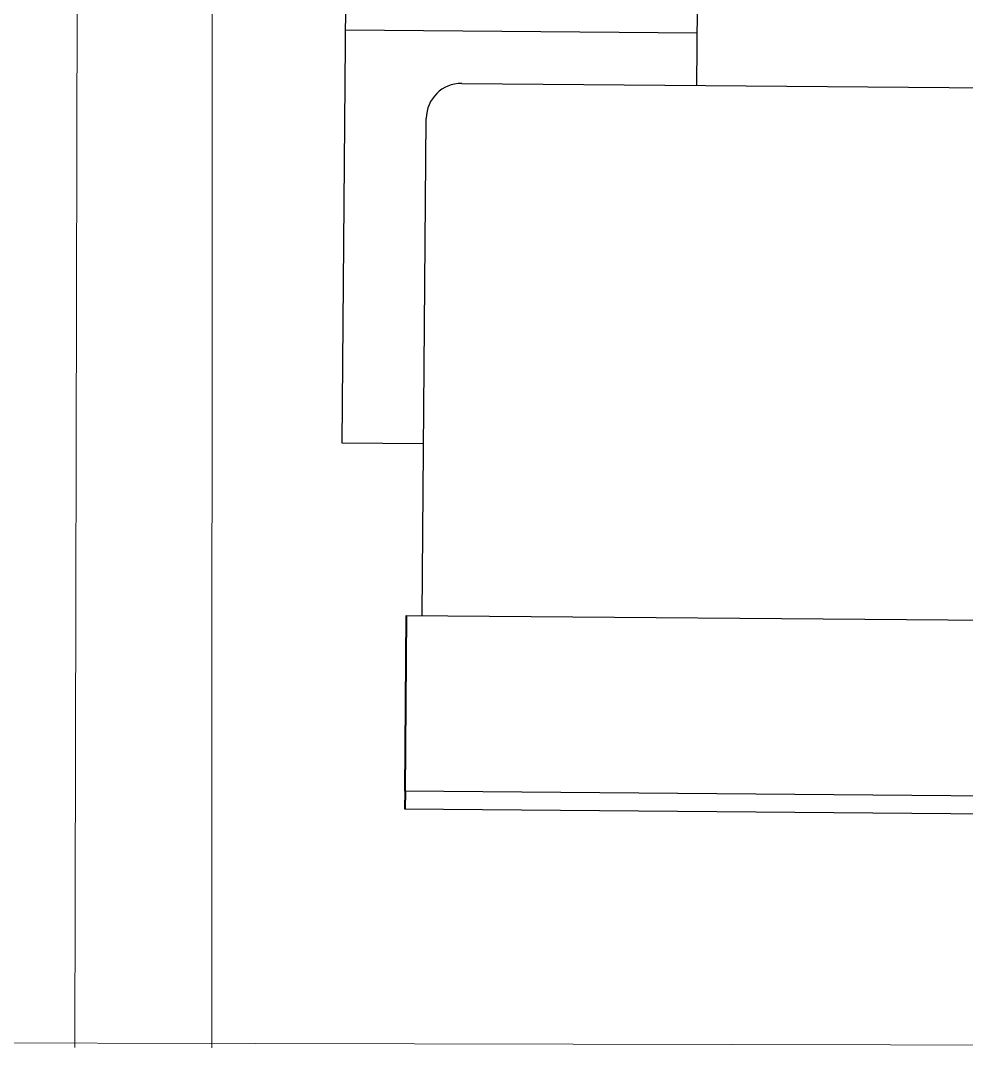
# Paper-space layout 'office1 floor1' of a CAD drawing. Header units: inches. Extents: x 0.3 to 10.8, y 1.4 to 4.2.
# Drawn here: x 2.1029 to 2.3261, y 3.0868 to 3.3319 of the extents above; entities that cross this region are included whole.
import ezdxf

# ---------------------------------------------------------------- set-up
doc = ezdxf.new("R2010")
doc.units = ezdxf.units.IN
doc.header["$MEASUREMENT"] = 0
doc.layers.get('0').update_dxf_attribs({"lineweight": 0})
doc.layers.add('WALL 1 100', color=250, linetype='Continuous', lineweight=9)

psp = doc.layouts.new('office1 floor1')

# ---------------------------------------------------------------- linework, layer by layer
at = {"color": 7, "linetype": 'ByBlock', "lineweight": -2}
for p, q in [((2.17872, 3.2322), (2.17959, 3.33597)), ((2.26261, 3.33528), (2.26245, 3.31661)), ((2.17954, 3.32975), (2.26256, 3.32905)), ((2.20698, 3.31708), (2.52245, 3.31443)), ((2.19762, 3.19151), (2.19861, 3.30885)), ((2.19796, 3.23204), (2.17872, 3.2322)), ((2.19352, 3.15003), (2.19387, 3.19154)), ((2.19364, 3.15003), (2.19399, 3.19154)), ((2.19371, 3.14995), (2.19406, 3.19146)), ((2.19387, 3.19154), (2.40142, 3.1898)), ((2.19352, 3.15003), (2.19348, 3.14588)), ((2.40107, 3.14829), (2.19352, 3.15003)), ((2.19364, 3.15003), (2.19361, 3.14588)), ((2.19371, 3.14995), (2.19367, 3.1458)), ((2.19348, 3.14588), (2.40103, 3.14414))]:
    psp.add_line(p, q, dxfattribs=at)
psp.add_arc((2.20691, 3.30878), 0.0083, 89.5193, 179.5193, dxfattribs=at)
at = {"layer": 'WALL 1 100', "color": 0}
for p, q in [((2.11659, 3.5386), (2.11563, 3.08957)), ((2.14817, 3.5386), (2.14798, 3.08952))]:
    psp.add_line(p, q, dxfattribs=at)
psp.add_lwpolyline([(3.91924, 3.08681), (0.32259, 3.09437)], dxfattribs=at)

doc.saveas('drawing.dxf')
